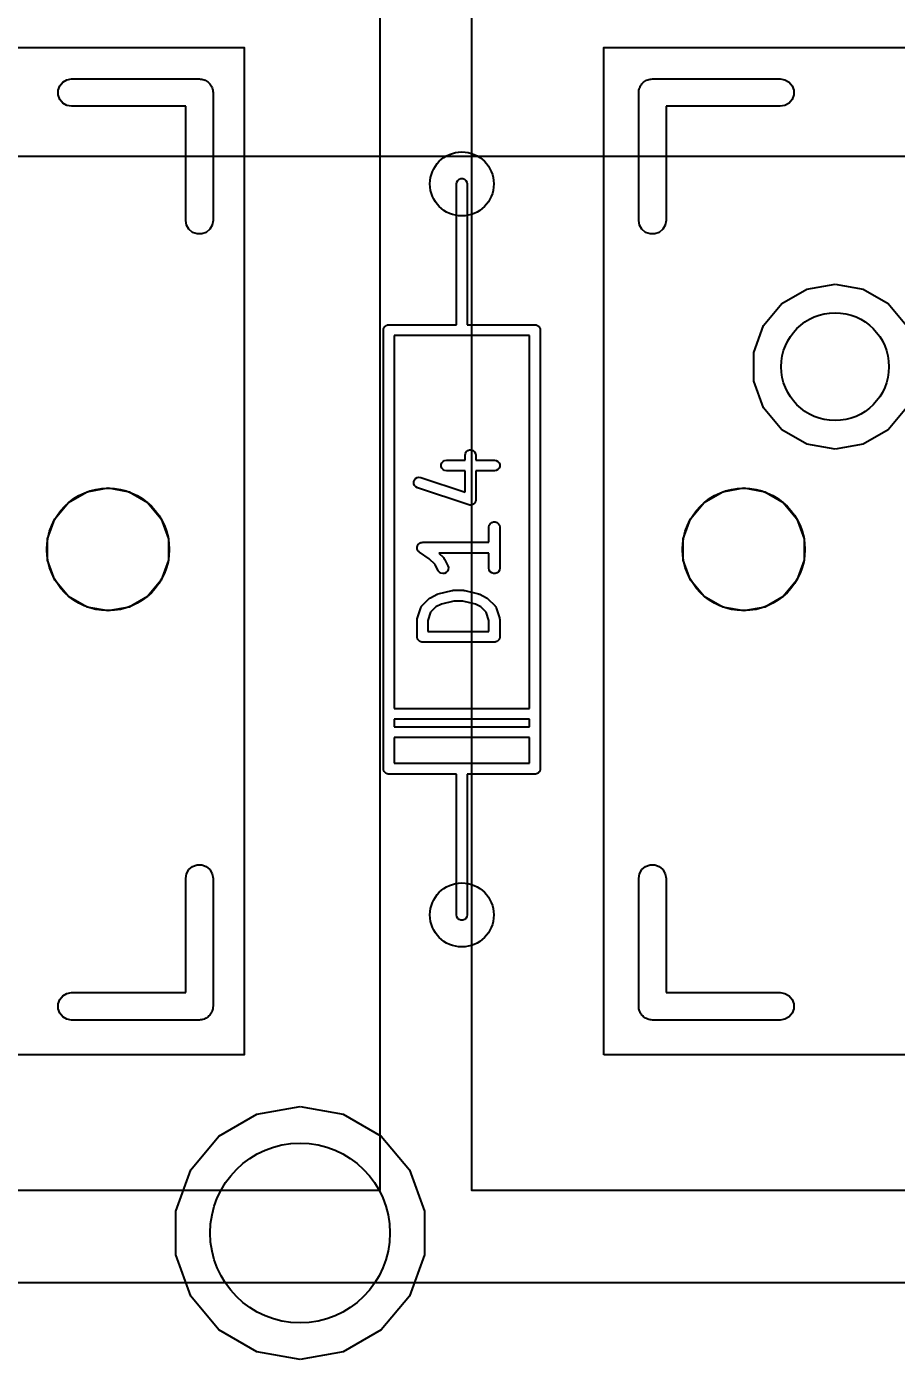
# Model space of a CAD drawing. Header units: millimetres. Extents: x 71 to 299, y 93 to 256.
# Drawn here: x 166.15 to 178.24, y 185.42 to 204.05 of the extents above; entities that cross this region are included whole.
import ezdxf

# ---------------------------------------------------------------- set-up
doc = ezdxf.new("R2010")
doc.units = ezdxf.units.MM
for name, color, linetype in [('BLACK', 7, 'Continuous'), ('PCB', 4, 'Continuous'), ('PCB_参照', 4, 'Continuous'), ('プレート', 6, 'Continuous'), ('物理キー', 7, 'Continuous'), ('裏面', 3, 'Continuous')]:
    doc.layers.add(name, color=color, linetype=linetype)
doc.layers.add('寸法', color=7, linetype='Continuous', true_color=0xffbdf8)
doc.layers.add('補助線', color=4, linetype='Continuous', transparency=0.6)
doc.styles.get("Standard").update_dxf_attribs({"font": 'arial.ttf', "height": 0.138})
doc.dimstyles.new('JIS-1', dxfattribs={"dimtxt": 2.5, "dimasz": 2.5, "dimexe": 1.25, "dimexo": 0.625, "dimtad": 1, "dimtxsty": 'Standard', "dimblk": 'OPEN', "dimcen": 2.5, "dimadec": 0, "dimazin": 0, "dimtfac": 1, "dimtmove": 0, "dimatfit": 3, "dimldrblk": 'OPEN', "dimfxl": 1, "dimarcsym": 0})

# ---------------------------------------------------------------- blocks, each defined once
blk = doc.blocks.new('PCB詳細')
at = {"layer": 'BLACK'}
for p, q in [((102.507, -53.471), (102.572, -53.4595)), ((102.572, -53.4595), (104.35, -53.4595)), ((104.35, -53.4595), (104.366, -53.4624)), ((104.366, -53.4624), (104.383, -53.4624)), ((104.383, -53.4624), (104.399, -53.4681)), ((110.601, -53.4681), (110.617, -53.4624)), ((110.617, -53.4624), (110.634, -53.4624)), ((110.634, -53.4624), (110.65, -53.4595)), ((110.65, -53.4595), (112.428, -53.4595)), ((112.428, -53.4595), (112.493, -53.471)), ((102.384, -53.6169), (102.407, -53.5547)), ((102.384, -53.6831), (102.384, -53.6169)), ((102.407, -53.5547), (102.45, -53.5041)), ((102.45, -53.5041), (102.507, -53.471)), ((104.399, -53.4681), (104.415, -53.471)), ((104.415, -53.471), (104.43, -53.4793)), ((104.43, -53.4793), (104.445, -53.485)), ((104.445, -53.485), (104.458, -53.4957)), ((104.458, -53.4957), (104.472, -53.5041)), ((104.472, -53.5041), (104.483, -53.5168)), ((104.483, -53.5168), (104.496, -53.5275)), ((104.496, -53.5275), (104.504, -53.542)), ((104.504, -53.542), (104.515, -53.5547)), ((104.515, -53.5547), (104.521, -53.5704)), ((104.521, -53.5704), (104.529, -53.5848)), ((104.529, -53.5848), (104.532, -53.6013)), ((104.532, -53.6013), (104.538, -53.6169)), ((104.538, -53.6169), (104.538, -53.6336)), ((104.538, -53.6336), (104.54, -53.65)), ((104.54, -53.65), (104.54, -55.428)), ((110.459, -53.65), (110.462, -53.6336)), ((110.459, -55.428), (110.459, -53.65)), ((110.462, -53.6169), (110.468, -53.6013)), ((110.462, -53.6336), (110.462, -53.6169)), ((110.468, -53.6013), (110.471, -53.5848)), ((110.471, -53.5848), (110.479, -53.5704)), ((110.479, -53.5704), (110.485, -53.5547)), ((110.485, -53.5547), (110.496, -53.542)), ((110.496, -53.542), (110.504, -53.5275)), ((110.504, -53.5275), (110.517, -53.5168)), ((110.517, -53.5168), (110.528, -53.5041)), ((110.528, -53.5041), (110.542, -53.4957)), ((110.542, -53.4957), (110.555, -53.485)), ((110.555, -53.485), (110.57, -53.4793)), ((110.57, -53.4793), (110.585, -53.471)), ((110.585, -53.471), (110.601, -53.4681)), ((112.493, -53.471), (112.55, -53.5041)), ((112.55, -53.5041), (112.593, -53.5547)), ((112.593, -53.5547), (112.616, -53.6169)), ((112.616, -53.6169), (112.616, -53.6831)), ((102.407, -53.7452), (102.384, -53.6831)), ((102.45, -53.7959), (102.407, -53.7452)), ((102.507, -53.829), (102.45, -53.7959)), ((102.572, -53.8405), (102.507, -53.829)), ((112.493, -53.829), (112.428, -53.8405)), ((112.55, -53.7959), (112.493, -53.829)), ((112.593, -53.7452), (112.55, -53.7959)), ((112.616, -53.6831), (112.593, -53.7452)), ((104.159, -53.8405), (102.572, -53.8405)), ((104.159, -55.428), (104.159, -53.8405)), ((112.428, -53.8405), (110.84, -53.8405)), ((110.84, -53.8405), (110.84, -55.428)), ((107.925, -54.92), (107.93, -54.8943)), ((107.925, -56.19), (107.925, -54.92)), ((107.93, -54.8943), (107.943, -54.8718)), ((107.943, -54.8718), (107.962, -54.855)), ((107.962, -54.855), (107.987, -54.8461)), ((107.987, -54.8461), (108.013, -54.8461)), ((108.013, -54.8461), (108.037, -54.855)), ((108.037, -54.855), (108.057, -54.8718)), ((108.057, -54.8718), (108.07, -54.8943)), ((108.07, -54.8943), (108.075, -54.92)), ((108.075, -54.92), (108.075, -56.19)), ((104.171, -55.4932), (104.159, -55.428)), ((104.204, -55.5505), (104.171, -55.4932)), ((104.529, -55.4932), (104.496, -55.5505)), ((104.54, -55.428), (104.529, -55.4932)), ((110.471, -55.4932), (110.459, -55.428)), ((110.504, -55.5505), (110.471, -55.4932)), ((110.829, -55.4932), (110.796, -55.5505)), ((110.84, -55.428), (110.829, -55.4932)), ((104.255, -55.593), (104.204, -55.5505)), ((104.317, -55.6156), (104.255, -55.593)), ((104.383, -55.6156), (104.317, -55.6156)), ((104.445, -55.593), (104.383, -55.6156)), ((104.496, -55.5505), (104.445, -55.593)), ((110.555, -55.593), (110.504, -55.5505)), ((110.617, -55.6156), (110.555, -55.593)), ((110.683, -55.6156), (110.617, -55.6156)), ((110.745, -55.593), (110.683, -55.6156)), ((110.796, -55.5505), (110.745, -55.593)), ((107.925, -56.877), (107.925, -56.19)), ((108.075, -56.19), (108.075, -56.877)), ((112.452, -56.5811), (112.798, -56.3818)), ((112.798, -56.3818), (113.19, -56.3126)), ((113.19, -56.3126), (113.582, -56.3818)), ((113.582, -56.3818), (113.928, -56.5811)), ((112.196, -56.8863), (112.452, -56.5811)), ((113.928, -56.5811), (114.184, -56.8863)), ((106.909, -56.952), (106.91, -56.9455)), ((106.909, -63.048), (106.909, -56.952)), ((106.91, -56.939), (106.912, -56.9328)), ((106.91, -56.9455), (106.91, -56.939)), ((106.912, -56.9328), (106.914, -56.9263)), ((106.914, -56.9263), (106.917, -56.9207)), ((106.917, -56.9207), (106.919, -56.9145)), ((106.919, -56.9145), (106.923, -56.9095)), ((106.923, -56.9095), (106.927, -56.9038)), ((106.927, -56.9038), (106.932, -56.8996)), ((106.932, -56.8996), (106.936, -56.8945)), ((106.936, -56.8945), (106.941, -56.8913)), ((106.941, -56.8913), (106.947, -56.887)), ((106.947, -56.887), (106.953, -56.8848)), ((106.953, -56.8848), (106.958, -56.8815)), ((106.958, -56.8815), (106.965, -56.8804)), ((106.965, -56.8804), (106.971, -56.8781)), ((106.971, -56.8781), (106.978, -56.8781)), ((106.978, -56.8781), (106.984, -56.877)), ((106.984, -56.877), (107.925, -56.877)), ((108.075, -56.877), (109.016, -56.877)), ((109.016, -56.877), (109.022, -56.8781)), ((109.022, -56.8781), (109.029, -56.8781)), ((109.029, -56.8781), (109.035, -56.8804)), ((109.035, -56.8804), (109.042, -56.8815)), ((109.042, -56.8815), (109.047, -56.8848)), ((109.047, -56.8848), (109.053, -56.887)), ((109.053, -56.887), (109.059, -56.8913)), ((109.059, -56.8913), (109.064, -56.8945)), ((109.064, -56.8945), (109.068, -56.8996)), ((109.068, -56.8996), (109.073, -56.9038)), ((109.073, -56.9038), (109.077, -56.9095)), ((109.077, -56.9095), (109.081, -56.9145)), ((109.081, -56.9145), (109.083, -56.9207)), ((109.083, -56.9207), (109.086, -56.9263)), ((109.086, -56.9263), (109.088, -56.9328)), ((109.088, -56.9328), (109.09, -56.939)), ((109.09, -56.939), (109.09, -56.9455)), ((109.09, -56.9455), (109.091, -56.952)), ((109.091, -56.952), (109.091, -63.048)), ((112.06, -57.2608), (112.196, -56.8863)), ((108, -57.027), (107.059, -57.027)), ((107.059, -57.027), (107.059, -62.211)), ((108.941, -57.027), (108, -57.027)), ((108.941, -62.211), (108.941, -57.027)), ((112.06, -57.6592), (112.06, -57.2608)), ((112.196, -58.0337), (112.06, -57.6592)), ((112.452, -58.3389), (112.196, -58.0337)), ((114.184, -58.0337), (113.928, -58.3389)), ((112.798, -58.5382), (112.452, -58.3389)), ((113.928, -58.3389), (113.582, -58.5382)), ((108.044, -58.6905), (108.049, -58.6648)), ((108.049, -58.6648), (108.062, -58.6423)), ((108.062, -58.6423), (108.082, -58.6255)), ((108.082, -58.6255), (108.106, -58.6166)), ((108.106, -58.6166), (108.132, -58.6166)), ((108.132, -58.6166), (108.157, -58.6255)), ((108.157, -58.6255), (108.177, -58.6423)), ((108.177, -58.6423), (108.19, -58.6648)), ((108.19, -58.6648), (108.194, -58.6905)), ((113.19, -58.6074), (112.798, -58.5382)), ((113.582, -58.5382), (113.19, -58.6074)), ((107.712, -58.8203), (107.721, -58.7958)), ((107.712, -58.8464), (107.712, -58.8203)), ((107.721, -58.8708), (107.712, -58.8464)), ((107.721, -58.7958), (107.738, -58.7759)), ((107.738, -58.7759), (107.76, -58.7629)), ((107.76, -58.7629), (107.786, -58.7583)), ((107.786, -58.7583), (108.044, -58.7583)), ((108.044, -58.7583), (108.044, -58.6905)), ((108.194, -58.6905), (108.194, -58.7583)), ((108.194, -58.7583), (108.452, -58.7583)), ((108.452, -58.7583), (108.478, -58.7629)), ((108.478, -58.7629), (108.501, -58.7759)), ((108.501, -58.7759), (108.517, -58.7958)), ((108.517, -58.7958), (108.526, -58.8203)), ((108.526, -58.8464), (108.517, -58.8708)), ((108.526, -58.8203), (108.526, -58.8464)), ((107.331, -59.0604), (107.339, -59.0357)), ((107.339, -59.0357), (107.355, -59.0153)), ((107.355, -59.0153), (107.377, -59.0017)), ((107.377, -59.0017), (107.403, -58.9965)), ((107.403, -58.9965), (107.428, -59.0003)), ((107.428, -59.0003), (108.044, -59.2055)), ((107.738, -58.8908), (107.721, -58.8708)), ((107.76, -58.9038), (107.738, -58.8908)), ((107.786, -58.9083), (107.76, -58.9038)), ((108.044, -58.9083), (107.786, -58.9083)), ((108.044, -59.2055), (108.044, -58.9083)), ((108.452, -58.9083), (108.194, -58.9083)), ((108.194, -58.9083), (108.194, -59.3095)), ((108.478, -58.9038), (108.452, -58.9083)), ((108.501, -58.8908), (108.478, -58.9038)), ((108.517, -58.8708), (108.501, -58.8908)), ((102.531, -59.3457), (102.788, -59.1974)), ((102.788, -59.1974), (103.08, -59.1458)), ((103.08, -59.1458), (103.372, -59.1974)), ((103.372, -59.1974), (103.629, -59.3457)), ((107.331, -59.0865), (107.331, -59.0604)), ((107.341, -59.1107), (107.331, -59.0865)), ((107.358, -59.1302), (107.341, -59.1107)), ((107.381, -59.1426), (107.358, -59.1302)), ((108.095, -59.3807), (107.381, -59.1426)), ((111.371, -59.3457), (111.628, -59.1974)), ((111.628, -59.1974), (111.92, -59.1458)), ((111.92, -59.1458), (112.212, -59.1974)), ((112.212, -59.1974), (112.469, -59.3457)), ((102.34, -59.5729), (102.531, -59.3457)), ((103.629, -59.3457), (103.82, -59.5729)), ((108.101, -59.3815), (108.095, -59.3807)), ((108.106, -59.3834), (108.101, -59.3815)), ((108.114, -59.3834), (108.106, -59.3834)), ((108.121, -59.3845), (108.114, -59.3834)), ((108.127, -59.3834), (108.121, -59.3845)), ((108.132, -59.3834), (108.127, -59.3834)), ((108.139, -59.3808), (108.132, -59.3834)), ((108.147, -59.3793), (108.139, -59.3808)), ((108.151, -59.3764), (108.147, -59.3793)), ((108.157, -59.3745), (108.151, -59.3764)), ((108.162, -59.3696), (108.157, -59.3745)), ((108.169, -59.3656), (108.162, -59.3696)), ((108.172, -59.3613), (108.169, -59.3656)), ((108.177, -59.3577), (108.172, -59.3613)), ((108.18, -59.3512), (108.177, -59.3577)), ((108.185, -59.3452), (108.18, -59.3512)), ((108.187, -59.34), (108.185, -59.3452)), ((108.19, -59.3352), (108.187, -59.34)), ((108.191, -59.3277), (108.19, -59.3352)), ((108.193, -59.3205), (108.191, -59.3277)), ((108.194, -59.3095), (108.193, -59.315)), ((108.193, -59.315), (108.193, -59.3205)), ((111.18, -59.5729), (111.371, -59.3457)), ((112.469, -59.3457), (112.66, -59.5729)), ((102.239, -59.8517), (102.34, -59.5729)), ((103.82, -59.5729), (103.921, -59.8517)), ((111.079, -59.8517), (111.18, -59.5729)), ((112.66, -59.5729), (112.761, -59.8517)), ((108.377, -59.6905), (108.382, -59.6648)), ((108.377, -59.9012), (108.377, -59.6905)), ((108.382, -59.6648), (108.395, -59.6423)), ((108.395, -59.6423), (108.415, -59.6255)), ((108.415, -59.6255), (108.439, -59.6166)), ((108.439, -59.6166), (108.465, -59.6166)), ((108.465, -59.6166), (108.49, -59.6255)), ((108.49, -59.6255), (108.51, -59.6423)), ((108.51, -59.6423), (108.523, -59.6648)), ((108.523, -59.6648), (108.527, -59.6905)), ((108.527, -59.6905), (108.527, -60.2619)), ((102.239, -60.1483), (102.239, -59.8517)), ((103.921, -59.8517), (103.921, -60.1483)), ((107.378, -59.9714), (107.379, -59.9673)), ((107.379, -59.9803), (107.378, -59.9714)), ((107.379, -59.9632), (107.382, -59.9548)), ((107.379, -59.9673), (107.379, -59.9632)), ((107.379, -59.9892), (107.379, -59.9803)), ((107.382, -59.9548), (107.384, -59.9461)), ((107.384, -59.9461), (107.386, -59.9426)), ((107.386, -59.9426), (107.387, -59.9387)), ((107.387, -59.9387), (107.393, -59.9318)), ((107.393, -59.9318), (107.398, -59.9244)), ((107.398, -59.9244), (107.402, -59.9219)), ((107.402, -59.9219), (107.404, -59.9187)), ((107.404, -59.9187), (107.412, -59.9143)), ((107.412, -59.9143), (107.419, -59.909)), ((107.419, -59.909), (107.423, -59.9078)), ((107.423, -59.9078), (107.427, -59.9057)), ((107.427, -59.9057), (107.436, -59.9042)), ((107.436, -59.9042), (107.444, -59.9016)), ((107.444, -59.9016), (107.448, -59.9019)), ((107.448, -59.9019), (107.452, -59.9012)), ((107.452, -59.9012), (108.377, -59.9012)), ((111.079, -60.1483), (111.079, -59.8517)), ((112.761, -59.8517), (112.761, -60.1483)), ((102.34, -60.4271), (102.239, -60.1483)), ((103.921, -60.1483), (103.82, -60.4271)), ((107.38, -59.9931), (107.379, -59.9892)), ((107.38, -59.9973), (107.38, -59.9931)), ((107.384, -60.0053), (107.38, -59.9973)), ((107.387, -60.0137), (107.384, -60.0053)), ((107.39, -60.0169), (107.387, -60.0137)), ((107.392, -60.0206), (107.39, -60.0169)), ((107.398, -60.0268), (107.392, -60.0206)), ((107.404, -60.0336), (107.398, -60.0268)), ((107.408, -60.0357), (107.404, -60.0336)), ((107.411, -60.0386), (107.408, -60.0357)), ((107.547, -60.1297), (107.411, -60.0386)), ((107.629, -60.2111), (107.547, -60.1297)), ((108.377, -60.0512), (107.681, -60.0512)), ((107.681, -60.0512), (107.744, -60.1136)), ((107.744, -60.1136), (107.75, -60.1235)), ((107.75, -60.1235), (107.758, -60.1331)), ((107.758, -60.1331), (107.805, -60.2284)), ((108.377, -60.2619), (108.377, -60.0512)), ((111.18, -60.4271), (111.079, -60.1483)), ((112.761, -60.1483), (112.66, -60.4271)), ((107.671, -60.2954), (107.629, -60.2111)), ((107.687, -60.3164), (107.671, -60.2954)), ((107.708, -60.3307), (107.687, -60.3164)), ((107.734, -60.3368), (107.708, -60.3307)), ((107.759, -60.3338), (107.734, -60.3368)), ((107.783, -60.3221), (107.759, -60.3338)), ((107.801, -60.3032), (107.783, -60.3221)), ((107.811, -60.2793), (107.801, -60.3032)), ((107.805, -60.2284), (107.813, -60.2533)), ((107.813, -60.2533), (107.811, -60.2793)), ((108.382, -60.2876), (108.377, -60.2619)), ((108.395, -60.3101), (108.382, -60.2876)), ((108.415, -60.3269), (108.395, -60.3101)), ((108.439, -60.3358), (108.415, -60.3269)), ((108.465, -60.3358), (108.439, -60.3358)), ((108.49, -60.3269), (108.465, -60.3358)), ((108.51, -60.3101), (108.49, -60.3269)), ((108.523, -60.2876), (108.51, -60.3101)), ((108.527, -60.2619), (108.523, -60.2876)), ((102.531, -60.6543), (102.34, -60.4271)), ((103.82, -60.4271), (103.629, -60.6543)), ((111.371, -60.6543), (111.18, -60.4271)), ((112.66, -60.4271), (112.469, -60.6543)), ((102.788, -60.8026), (102.531, -60.6543)), ((103.629, -60.6543), (103.372, -60.8026)), ((107.447, -60.7803), (107.542, -60.6851)), ((107.542, -60.6851), (107.552, -60.6782)), ((107.552, -60.6782), (107.562, -60.671)), ((107.562, -60.671), (107.657, -60.6234)), ((107.657, -60.6234), (107.665, -60.6211)), ((107.665, -60.6211), (107.672, -60.6177)), ((107.672, -60.6177), (107.863, -60.5701)), ((107.89, -60.7179), (107.717, -60.7612)), ((107.863, -60.5701), (107.872, -60.5694)), ((107.872, -60.5694), (107.881, -60.5679)), ((107.881, -60.5679), (108.024, -60.5679)), ((108.015, -60.7179), (107.89, -60.7179)), ((108.188, -60.7612), (108.015, -60.7179)), ((108.024, -60.5679), (108.033, -60.5694)), ((108.033, -60.5694), (108.042, -60.5701)), ((108.042, -60.5701), (108.232, -60.6177)), ((108.232, -60.6177), (108.24, -60.6211)), ((108.24, -60.6211), (108.248, -60.6234)), ((108.248, -60.6234), (108.343, -60.671)), ((108.343, -60.671), (108.353, -60.6782)), ((108.353, -60.6782), (108.363, -60.6851)), ((108.363, -60.6851), (108.458, -60.7803)), ((111.628, -60.8026), (111.371, -60.6543)), ((112.469, -60.6543), (112.212, -60.8026)), ((103.08, -60.8541), (102.788, -60.8026)), ((103.372, -60.8026), (103.08, -60.8541)), ((107.381, -60.9525), (107.429, -60.8096)), ((107.429, -60.8096), (107.431, -60.8058)), ((107.431, -60.8058), (107.432, -60.8016)), ((107.432, -60.8016), (107.437, -60.7944)), ((107.437, -60.7944), (107.441, -60.7867)), ((107.441, -60.7867), (107.444, -60.7838)), ((107.444, -60.7838), (107.447, -60.7803)), ((107.566, -60.8738), (107.527, -60.9884)), ((107.64, -60.7997), (107.566, -60.8738)), ((107.717, -60.7612), (107.64, -60.7997)), ((108.265, -60.7997), (108.188, -60.7612)), ((108.339, -60.8738), (108.265, -60.7997)), ((108.377, -60.9884), (108.339, -60.8738)), ((108.458, -60.7803), (108.46, -60.7838)), ((108.46, -60.7838), (108.464, -60.7867)), ((108.464, -60.7867), (108.468, -60.7944)), ((108.468, -60.7944), (108.473, -60.8016)), ((108.473, -60.8016), (108.474, -60.8058)), ((108.474, -60.8058), (108.476, -60.8096)), ((108.476, -60.8096), (108.524, -60.9525)), ((111.92, -60.8541), (111.628, -60.8026)), ((112.212, -60.8026), (111.92, -60.8541)), ((107.377, -60.9762), (107.379, -60.9643)), ((107.377, -61.2143), (107.377, -60.9762)), ((107.379, -60.9643), (107.381, -60.9525)), ((107.527, -60.9884), (107.527, -61.1393)), ((108.377, -61.1393), (108.377, -60.9884)), ((108.524, -60.9525), (108.525, -60.9643)), ((108.525, -60.9643), (108.527, -60.9762)), ((108.527, -60.9762), (108.527, -61.2143)), ((107.379, -61.2207), (107.377, -61.2143)), ((107.379, -61.2273), (107.379, -61.2207)), ((107.381, -61.2335), (107.379, -61.2273)), ((107.382, -61.2399), (107.381, -61.2335)), ((107.385, -61.2456), (107.382, -61.2399)), ((107.387, -61.2518), (107.385, -61.2456)), ((107.392, -61.2568), (107.387, -61.2518)), ((107.395, -61.2625), (107.392, -61.2568)), ((107.4, -61.2667), (107.395, -61.2625)), ((107.404, -61.2717), (107.4, -61.2667)), ((107.41, -61.275), (107.404, -61.2717)), ((107.415, -61.2792), (107.41, -61.275)), ((107.421, -61.2815), (107.415, -61.2792)), ((107.427, -61.2848), (107.421, -61.2815)), ((107.433, -61.2859), (107.427, -61.2848)), ((107.439, -61.2881), (107.433, -61.2859)), ((107.446, -61.2881), (107.439, -61.2881)), ((107.452, -61.2893), (107.446, -61.2881)), ((108.452, -61.2893), (107.452, -61.2893)), ((107.527, -61.1393), (108.377, -61.1393)), ((108.459, -61.2881), (108.452, -61.2893)), ((108.465, -61.2881), (108.459, -61.2881)), ((108.472, -61.2859), (108.465, -61.2881)), ((108.478, -61.2848), (108.472, -61.2859)), ((108.484, -61.2815), (108.478, -61.2848)), ((108.49, -61.2792), (108.484, -61.2815)), ((108.495, -61.275), (108.49, -61.2792)), ((108.501, -61.2717), (108.495, -61.275)), ((108.505, -61.2667), (108.501, -61.2717)), ((108.51, -61.2625), (108.505, -61.2667)), ((108.513, -61.2568), (108.51, -61.2625)), ((108.517, -61.2518), (108.513, -61.2568)), ((108.52, -61.2456), (108.517, -61.2518)), ((108.523, -61.2399), (108.52, -61.2456)), ((108.524, -61.2335), (108.523, -61.2399)), ((108.526, -61.2273), (108.524, -61.2335)), ((108.527, -61.2143), (108.526, -61.2207)), ((108.526, -61.2207), (108.526, -61.2273)), ((107.059, -62.211), (108.941, -62.211)), ((107.059, -62.361), (107.059, -62.465)), ((108.941, -62.361), (107.059, -62.361)), ((108.941, -62.465), (108.941, -62.361)), ((107.059, -62.465), (108.941, -62.465)), ((108.941, -62.615), (107.059, -62.615)), ((107.059, -62.615), (107.059, -62.973)), ((108.941, -62.973), (108.941, -62.615)), ((106.91, -63.0545), (106.909, -63.048)), ((106.91, -63.061), (106.91, -63.0545)), ((106.912, -63.0672), (106.91, -63.061)), ((106.914, -63.0737), (106.912, -63.0672)), ((106.917, -63.0793), (106.914, -63.0737)), ((106.919, -63.0855), (106.917, -63.0793)), ((106.923, -63.0905), (106.919, -63.0855)), ((106.927, -63.0962), (106.923, -63.0905)), ((106.932, -63.1004), (106.927, -63.0962)), ((106.936, -63.1055), (106.932, -63.1004)), ((106.941, -63.1087), (106.936, -63.1055)), ((106.947, -63.113), (106.941, -63.1087)), ((106.953, -63.1152), (106.947, -63.113)), ((106.958, -63.1185), (106.953, -63.1152)), ((106.965, -63.1196), (106.958, -63.1185)), ((106.971, -63.1219), (106.965, -63.1196)), ((106.978, -63.1219), (106.971, -63.1219)), ((106.984, -63.123), (106.978, -63.1219)), ((107.925, -63.123), (106.984, -63.123)), ((107.059, -62.973), (108, -62.973)), ((107.925, -63.81), (107.925, -63.123)), ((108, -62.973), (108.941, -62.973)), ((109.016, -63.123), (108.075, -63.123)), ((108.075, -63.123), (108.075, -63.81)), ((109.022, -63.1219), (109.016, -63.123)), ((109.029, -63.1219), (109.022, -63.1219)), ((109.035, -63.1196), (109.029, -63.1219)), ((109.042, -63.1185), (109.035, -63.1196)), ((109.047, -63.1152), (109.042, -63.1185)), ((109.053, -63.113), (109.047, -63.1152)), ((109.059, -63.1087), (109.053, -63.113)), ((109.064, -63.1055), (109.059, -63.1087)), ((109.068, -63.1004), (109.064, -63.1055)), ((109.073, -63.0962), (109.068, -63.1004)), ((109.077, -63.0905), (109.073, -63.0962)), ((109.081, -63.0855), (109.077, -63.0905)), ((109.083, -63.0793), (109.081, -63.0855)), ((109.086, -63.0737), (109.083, -63.0793)), ((109.088, -63.0672), (109.086, -63.0737)), ((109.09, -63.061), (109.088, -63.0672)), ((109.091, -63.048), (109.09, -63.0545)), ((109.09, -63.0545), (109.09, -63.061)), ((107.925, -65.08), (107.925, -63.81)), ((108.075, -63.81), (108.075, -65.08)), ((104.171, -64.5068), (104.204, -64.4495)), ((104.204, -64.4495), (104.255, -64.407)), ((104.255, -64.407), (104.317, -64.3844)), ((104.317, -64.3844), (104.383, -64.3844)), ((104.383, -64.3844), (104.445, -64.407)), ((104.445, -64.407), (104.496, -64.4495)), ((104.496, -64.4495), (104.529, -64.5068)), ((110.471, -64.5068), (110.504, -64.4495)), ((110.504, -64.4495), (110.555, -64.407)), ((110.555, -64.407), (110.617, -64.3844)), ((110.617, -64.3844), (110.683, -64.3844)), ((110.683, -64.3844), (110.745, -64.407)), ((110.745, -64.407), (110.796, -64.4495)), ((110.796, -64.4495), (110.829, -64.5068)), ((104.159, -64.572), (104.171, -64.5068)), ((104.159, -66.1595), (104.159, -64.572)), ((104.529, -64.5068), (104.54, -64.572)), ((104.54, -64.572), (104.54, -66.35)), ((110.459, -64.572), (110.471, -64.5068)), ((110.459, -66.35), (110.459, -64.572)), ((110.829, -64.5068), (110.84, -64.572)), ((110.84, -64.572), (110.84, -66.1595)), ((107.93, -65.1057), (107.925, -65.08)), ((107.943, -65.1282), (107.93, -65.1057)), ((107.962, -65.145), (107.943, -65.1282)), ((107.987, -65.1539), (107.962, -65.145)), ((108.013, -65.1539), (107.987, -65.1539)), ((108.037, -65.145), (108.013, -65.1539)), ((108.057, -65.1282), (108.037, -65.145)), ((108.07, -65.1057), (108.057, -65.1282)), ((108.075, -65.08), (108.07, -65.1057)), ((102.384, -66.3169), (102.407, -66.2548)), ((102.384, -66.3831), (102.384, -66.3169)), ((102.407, -66.2548), (102.45, -66.2041)), ((102.45, -66.2041), (102.507, -66.171)), ((102.507, -66.171), (102.572, -66.1595)), ((102.572, -66.1595), (104.159, -66.1595)), ((110.84, -66.1595), (112.428, -66.1595)), ((112.428, -66.1595), (112.493, -66.171)), ((112.493, -66.171), (112.55, -66.2041)), ((112.55, -66.2041), (112.593, -66.2548)), ((112.593, -66.2548), (112.616, -66.3169)), ((112.616, -66.3169), (112.616, -66.3831)), ((102.407, -66.4453), (102.384, -66.3831)), ((102.45, -66.4959), (102.407, -66.4453)), ((102.507, -66.529), (102.45, -66.4959)), ((104.458, -66.5043), (104.445, -66.515)), ((104.472, -66.4959), (104.458, -66.5043)), ((104.483, -66.4832), (104.472, -66.4959)), ((104.496, -66.4725), (104.483, -66.4832)), ((104.504, -66.458), (104.496, -66.4725)), ((104.515, -66.4453), (104.504, -66.458)), ((104.521, -66.4296), (104.515, -66.4453)), ((104.529, -66.4152), (104.521, -66.4296)), ((104.532, -66.3987), (104.529, -66.4152)), ((104.538, -66.3831), (104.532, -66.3987)), ((104.54, -66.35), (104.538, -66.3664)), ((104.538, -66.3664), (104.538, -66.3831)), ((110.462, -66.3664), (110.459, -66.35)), ((110.462, -66.3831), (110.462, -66.3664)), ((110.468, -66.3987), (110.462, -66.3831)), ((110.471, -66.4152), (110.468, -66.3987)), ((110.479, -66.4296), (110.471, -66.4152)), ((110.485, -66.4453), (110.479, -66.4296)), ((110.496, -66.458), (110.485, -66.4453)), ((110.504, -66.4725), (110.496, -66.458)), ((110.517, -66.4832), (110.504, -66.4725)), ((110.528, -66.4959), (110.517, -66.4832)), ((110.542, -66.5043), (110.528, -66.4959)), ((110.555, -66.515), (110.542, -66.5043)), ((112.55, -66.4959), (112.493, -66.529)), ((112.593, -66.4453), (112.55, -66.4959)), ((112.616, -66.3831), (112.593, -66.4453)), ((102.572, -66.5405), (102.507, -66.529)), ((104.35, -66.5405), (102.572, -66.5405)), ((104.366, -66.5376), (104.35, -66.5405)), ((104.383, -66.5376), (104.366, -66.5376)), ((104.399, -66.5319), (104.383, -66.5376)), ((104.415, -66.529), (104.399, -66.5319)), ((104.43, -66.5207), (104.415, -66.529)), ((104.445, -66.515), (104.43, -66.5207)), ((110.57, -66.5207), (110.555, -66.515)), ((110.585, -66.529), (110.57, -66.5207)), ((110.601, -66.5319), (110.585, -66.529)), ((110.617, -66.5376), (110.601, -66.5319)), ((110.634, -66.5376), (110.617, -66.5376)), ((110.65, -66.5405), (110.634, -66.5376)), ((112.428, -66.5405), (110.65, -66.5405)), ((112.493, -66.529), (112.428, -66.5405)), ((105.149, -67.8493), (105.75, -67.7433)), ((105.75, -67.7433), (106.351, -67.8493)), ((104.621, -68.1543), (105.149, -67.8493)), ((106.351, -67.8493), (106.879, -68.1543)), ((104.229, -68.6217), (104.621, -68.1543)), ((106.879, -68.1543), (107.271, -68.6217)), ((104.02, -69.195), (104.229, -68.6217)), ((107.271, -68.6217), (107.48, -69.195)), ((104.02, -69.805), (104.02, -69.195)), ((107.48, -69.195), (107.48, -69.805)), ((104.229, -70.3783), (104.02, -69.805)), ((107.48, -69.805), (107.271, -70.3783)), ((104.621, -70.8457), (104.229, -70.3783)), ((107.271, -70.3783), (106.879, -70.8457)), ((105.149, -71.1507), (104.621, -70.8457)), ((106.879, -70.8457), (106.351, -71.1507)), ((105.75, -71.2567), (105.149, -71.1507)), ((106.351, -71.1507), (105.75, -71.2567))]:
    blk.add_line(p, q, dxfattribs=at)
for centre, radius in [((108, -54.92), 0.4445), ((113.19, -57.46), 0.7493), ((103.08, -60), 0.8509), ((111.92, -60), 0.8509), ((108, -65.08), 0.4445), ((105.75, -69.5), 1.25)]:
    blk.add_circle(centre, radius, dxfattribs=at)
blk = doc.blocks.new('A$C28663')
at = {"layer": 'PCB'}
blk.add_blockref('PCB詳細', (-35.075, 145.925), dxfattribs=at)
blk = doc.blocks.new('_OPEN')
at = {"color": 0, "linetype": 'ByBlock', "lineweight": -2}
for p, q in [((-1, 0.166667), (0, 0)), ((-1, -0.166667), (0, 0)), ((0, 0), (-1, 0))]:
    blk.add_line(p, q, dxfattribs=at)
blk = doc.blocks.new('*D10')
at = {"layer": 'Defpoints', "color": 0}
for p in [(162.199, 206.874), (281.115, 206.874), (162.199, 205.594)]:
    blk.add_point(p, dxfattribs=at)
at = {"layer": '寸法', "color": 0, "lineweight": -2}
for p, q in [((281.115, 205.594), (281.115, 213.47)), ((162.824, 206.874), (282.365, 206.874)), ((281.115, 205.594), (281.115, 206.874)), ((162.824, 205.594), (282.365, 205.594)), ((281.115, 203.094), (281.115, 200.594))]:
    blk.add_line(p, q, dxfattribs=at)
at = {"layer": '寸法', "color": 0, "lineweight": -2, "xscale": 2.5, "yscale": 2.5, "zscale": 2.5}
for p, rotation in [((281.115, 206.874), 270), ((281.115, 205.594), 90)]:
    blk.add_blockref('_OPEN', p, dxfattribs=dict(at, rotation=rotation))
at = {"layer": '寸法', "color": 0, "insert": (280.407, 212.672), "char_height": 0.138, "attachment_point": 5, "rotation": 90}
blk.add_mtext('1,28', dxfattribs=at)

msp = doc.modelspace()

# ---------------------------------------------------------------- linework, layer by layer
at = {"layer": 'プレート'}
for points in [[(155.172, 189.757), (155.172, 203.757), (169.172, 203.757), (169.172, 189.757)], [(174.172, 189.757), (174.172, 203.757), (188.172, 203.757), (188.172, 189.757)]]:
    msp.add_lwpolyline(points, close=True, dxfattribs=at)
msp.add_circle((169.949, 187.282), 1.25, dxfattribs=at)
at = {"layer": '物理キー', "color": 7}
for points in [[(153.338, 205.594), (171.06, 205.594), (171.06, 187.872), (153.338, 187.872), (153.338, 205.594)], [(172.338, 205.594), (190.06, 205.594), (190.06, 187.872), (172.338, 187.872), (172.338, 205.594)], [(162.838, 186.594), (180.56, 186.594), (180.56, 168.872), (162.838, 168.872), (162.838, 186.594)]]:
    msp.add_lwpolyline(points, close=True, dxfattribs=at)
at = {"layer": '裏面'}
msp.add_circle((169.949, 187.282), 1.25, dxfattribs=at)
at = {"layer": '補助線'}
msp.add_line((298.732, 202.241), (71.224, 202.241), dxfattribs=at)

# ---------------------------------------------------------------- block references
at = {"layer": 'PCB_参照'}
msp.add_blockref('A$C28663', (99.274, 110.857), dxfattribs=at)

# ---------------------------------------------------------------- dimensions: what is measured, and where the dimension line sits
at = {"layer": '寸法'}
dim = msp.add_linear_dim(base=(281.115, 206.874), p1=(162.199, 205.594), p2=(162.199, 206.874), angle=90, dimstyle='JIS-1', override={"dimlfac": 1}, dxfattribs=at)
dim.commit()
dim.dimension.update_dxf_attribs({"geometry": '*D10', "text_midpoint": (280.407, 212.672)})

doc.saveas('drawing.dxf')
